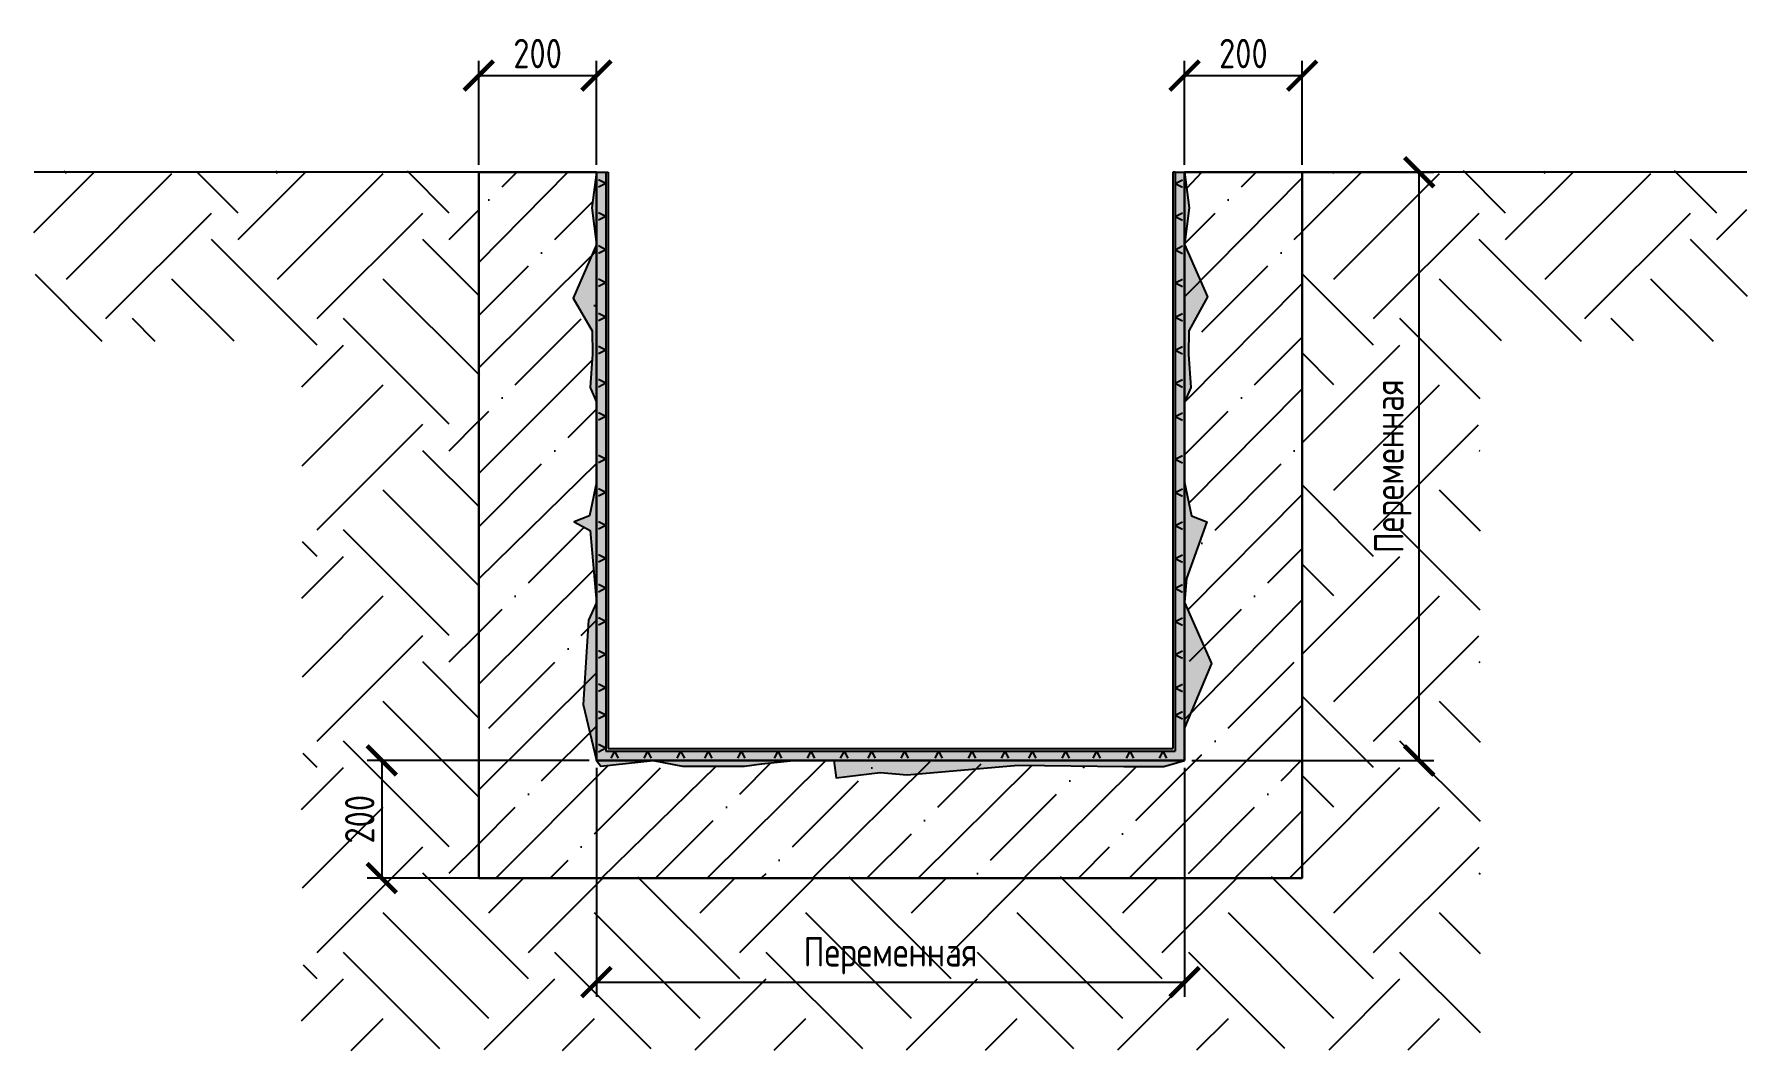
# Model space of a CAD drawing. Header units: millimetres. Extents: x 23457745 to 25202521, y 22218467 to 22861220.
# Drawn here: x 24431254 to 24504046, y 22647301 to 22690464 of the extents above; entities that cross this region are included whole.
import ezdxf

# ---------------------------------------------------------------- set-up
doc = ezdxf.new("R2010")
doc.units = ezdxf.units.MM
doc.styles.add('GOST 2.304', font='GOST_type.ttf')
doc.styles.get("Standard").update_dxf_attribs({"font": 'arial.ttf'})
doc.dimstyles.new('ISO-25', dxfattribs={"dimtxt": 2.5, "dimasz": 2.5, "dimexe": 1.25, "dimexo": 0.625, "dimtad": 1, "dimtxsty": 'Standard', "dimcen": 2.5, "dimadec": 0, "dimazin": 0, "dimtfac": 1, "dimtmove": 0, "dimatfit": 3, "dimfxl": 1, "dimarcsym": 0})
pattern_1 = [(45, (-582532234.4682497, -538982768.6495379), (-112.2532015133644, 112.2532015133644), []), (45, (-582532122.2149998, -538982768.6495379), (-112.2532015133644, 112.2532015133644), [198.4375, -39.6875, 0, -39.6875])]

# ---------------------------------------------------------------- blocks, each defined once
blk = doc.blocks.new('_ArchTick')
at = {"color": 0, "linetype": 'ByBlock', "const_width": 0.15}
blk.add_lwpolyline([(-0.5, -0.5), (0.5, 0.5)], dxfattribs=at)
blk = doc.blocks.new('*D66')
at = {"color": 0, "lineweight": -2, "transparency": 16777216}
for p, q in [((24480462.13606809, 22684599.12091496), (24490746.66433497, 22684599.12091496)), ((24490121.66433497, 22659599.12091496), (24490121.66433497, 22684599.12091496)), ((24480462.13606809, 22659599.12091496), (24490746.66433497, 22659599.12091496))]:
    blk.add_line(p, q, dxfattribs=at)
at = {"layer": 'Defpoints', "color": 0, "lineweight": 30, "transparency": 16777216}
for p in [(24480149.63606809, 22684599.12091496), (24490121.66433497, 22684599.12091496), (24480149.63606809, 22659599.12091496)]:
    blk.add_point(p, dxfattribs=at)
at = {"color": 0, "lineweight": -2, "transparency": 16777216, "xscale": 1250, "yscale": 1250, "zscale": 1250}
for p, rotation in [((24490121.66433497, 22684599.12091496), 90), ((24490121.66433497, 22659599.12091496), 270)]:
    blk.add_blockref('_ArchTick', p, dxfattribs=dict(at, rotation=rotation))
at = {"color": 0, "transparency": 16777216, "insert": (24489005.01851652, 22672099.12091496), "char_height": 1250, "attachment_point": 5, "rotation": 90, "style": 'GOST 2.304'}
blk.add_mtext('Переменная', dxfattribs=at)
blk = doc.blocks.new('*D67')
at = {"color": 0, "lineweight": -2, "transparency": 16777216}
for p, q in [((24455149.63606809, 22659286.62091496), (24455149.63606809, 22649553.12528806)), ((24480149.63606809, 22659286.62091496), (24480149.63606809, 22649553.12528806)), ((24455149.63606809, 22650178.12528806), (24480149.63606809, 22650178.12528806))]:
    blk.add_line(p, q, dxfattribs=at)
at = {"layer": 'Defpoints', "color": 0, "lineweight": 30, "transparency": 16777216}
for p in [(24455149.63606809, 22659599.12091496), (24480149.63606809, 22659599.12091496), (24480149.63606809, 22650178.12528806)]:
    blk.add_point(p, dxfattribs=at)
at = {"color": 0, "lineweight": -2, "transparency": 16777216, "xscale": 1250, "yscale": 1250, "zscale": 1250, "rotation": 180}
blk.add_blockref('_ArchTick', (24455149.63606809, 22650178.12528806), dxfattribs=at)
at = {"color": 0, "lineweight": -2, "transparency": 16777216, "xscale": 1250, "yscale": 1250, "zscale": 1250}
blk.add_blockref('_ArchTick', (24480149.63606809, 22650178.12528806), dxfattribs=at)
at = {"color": 0, "transparency": 16777216, "insert": (24467649.63606809, 22651294.7711065), "char_height": 1250, "attachment_point": 5, "style": 'GOST 2.304'}
blk.add_mtext('Переменная', dxfattribs=at)
blk = doc.blocks.new('*D68')
at = {"color": 0, "lineweight": -2, "transparency": 16777216}
for p, q in [((24450149.63606809, 22684911.62091496), (24450149.63606809, 22689330.59860329)), ((24455149.63606809, 22684911.62091496), (24455149.63606809, 22689330.59860329)), ((24450149.63606809, 22688705.59860329), (24455149.63606809, 22688705.59860329))]:
    blk.add_line(p, q, dxfattribs=at)
at = {"layer": 'Defpoints', "color": 0, "lineweight": 30, "transparency": 16777216}
for p in [(24455149.63606809, 22688705.59860329), (24450149.63606809, 22684599.12091496), (24455149.63606809, 22684599.12091496)]:
    blk.add_point(p, dxfattribs=at)
at = {"color": 0, "lineweight": -2, "transparency": 16777216, "xscale": 1250, "yscale": 1250, "zscale": 1250, "rotation": 180}
blk.add_blockref('_ArchTick', (24450149.63606809, 22688705.59860329), dxfattribs=at)
at = {"color": 0, "lineweight": -2, "transparency": 16777216, "xscale": 1250, "yscale": 1250, "zscale": 1250}
blk.add_blockref('_ArchTick', (24455149.63606809, 22688705.59860329), dxfattribs=at)
at = {"color": 0, "transparency": 16777216, "insert": (24452649.63606809, 22689643.99209864), "char_height": 1250, "attachment_point": 5, "style": 'GOST 2.304'}
blk.add_mtext('200', dxfattribs=at)
blk = doc.blocks.new('*D69')
at = {"color": 0, "lineweight": -2, "transparency": 16777216}
for p, q in [((24480149.63606809, 22684911.62091496), (24480149.63606809, 22689330.59860329)), ((24485149.63606809, 22684911.62091496), (24485149.63606809, 22689330.59860329)), ((24480149.63606809, 22688705.59860329), (24485149.63606809, 22688705.59860329))]:
    blk.add_line(p, q, dxfattribs=at)
at = {"layer": 'Defpoints', "color": 0, "lineweight": 30, "transparency": 16777216}
for p in [(24485149.63606809, 22688705.59860329), (24480149.63606809, 22684599.12091496), (24485149.63606809, 22684599.12091496)]:
    blk.add_point(p, dxfattribs=at)
at = {"color": 0, "lineweight": -2, "transparency": 16777216, "xscale": 1250, "yscale": 1250, "zscale": 1250, "rotation": 180}
blk.add_blockref('_ArchTick', (24480149.63606809, 22688705.59860329), dxfattribs=at)
at = {"color": 0, "lineweight": -2, "transparency": 16777216, "xscale": 1250, "yscale": 1250, "zscale": 1250}
blk.add_blockref('_ArchTick', (24485149.63606809, 22688705.59860329), dxfattribs=at)
at = {"color": 0, "transparency": 16777216, "insert": (24482649.63606809, 22689643.99209864), "char_height": 1250, "attachment_point": 5, "style": 'GOST 2.304'}
blk.add_mtext('200', dxfattribs=at)
blk = doc.blocks.new('*D70')
at = {"color": 0, "lineweight": -2, "transparency": 16777216}
for p, q in [((24454837.13606809, 22659599.12091496), (24445402.80957831, 22659599.12091496)), ((24446027.80957831, 22659599.12091496), (24446027.80957831, 22654599.12091496)), ((24454837.13606809, 22654599.12091496), (24445402.80957831, 22654599.12091496))]:
    blk.add_line(p, q, dxfattribs=at)
at = {"layer": 'Defpoints', "color": 0, "lineweight": 30, "transparency": 16777216}
for p in [(24455149.63606809, 22659599.12091496), (24446027.80957831, 22654599.12091496), (24455149.63606809, 22654599.12091496)]:
    blk.add_point(p, dxfattribs=at)
at = {"color": 0, "lineweight": -2, "transparency": 16777216, "xscale": 1250, "yscale": 1250, "zscale": 1250}
for p, rotation in [((24446027.80957831, 22659599.12091496), 90), ((24446027.80957831, 22654599.12091496), 270)]:
    blk.add_blockref('_ArchTick', p, dxfattribs=dict(at, rotation=rotation))
at = {"color": 0, "transparency": 16777216, "insert": (24445089.41608296, 22657099.12091496), "char_height": 1250, "attachment_point": 5, "rotation": 90, "style": 'GOST 2.304'}
blk.add_mtext('200', dxfattribs=at)

msp = doc.modelspace()

# ---------------------------------------------------------------- hatches: boundary and pattern name
at = {"transparency": 33554534}
h = msp.add_hatch(dxfattribs=at)
h.set_pattern_fill('EARTH', color=256, scale=1000, angle=45)
h.set_pattern_definition([(45, (-582532234.4682497, -538982768.6495379), (7.105427357601002e-13, 8980.256121069153), [6350, -6350]), (45, (-582533918.2662724, -538981084.8515153), (7.105427357601002e-13, 8980.256121069153), [6350, -6350]), (45, (-582535602.064295, -538979401.0534925), (7.105427357601002e-13, 8980.256121069153), [6350, -6350]), (135, (-582535602.064295, -538978278.5214775), (-8980.256121069153, 7.105427357601002e-13), [6350, -6350]), (135, (-582533918.2662724, -538976594.7234547), (-8980.256121069153, 7.105427357601002e-13), [6350, -6350]), (135, (-582532234.4682497, -538974910.925432), (-8980.256121069153, 7.105427357601002e-13), [6350, -6350])])
h.paths.add_polyline_path([(24450149.63606809, 22654599.12091496), (24450149.63606809, 22684599.12091496), (24431253.71244957, 22684599.12091496), (24431253.71244957, 22677371.57289641), (24442633.09604634, 22677371.57289641), (24442633.09604634, 22647301.211653), (24467649.63606809, 22647301.211653), (24492666.17608978, 22647301.211653), (24492666.17608978, 22677371.57289641), (24504045.55968656, 22677371.57289641), (24504045.55968656, 22684599.12091496), (24485149.63606809, 22684599.12091496), (24485149.63606809, 22654599.12091496)])
h = msp.add_hatch(dxfattribs=at)
h.set_pattern_fill('ANSI35', color=256, scale=500)
h.set_pattern_definition([(45, (-582532234.4682497, -538982768.6495379), (-2245.064030267288, 2245.064030267288), []), (45, (-582529989.4032497, -538982768.6495379), (-2245.064030267288, 2245.064030267288), [3968.75, -793.75, 0, -793.75])])
h.paths.add_polyline_path([(24480149.63606809, 22659599.12091496), (24479262.26729621, 22659334.28460332), (24477562.67642973, 22659334.28460332), (24473079.39812754, 22659394.89891054), (24468044.85587944, 22659599.12091496), (24463524.15642066, 22659599.12091496), (24462163.03156261, 22659460.04512826), (24461449.23691143, 22659353.54522424), (24458814.67558701, 22659353.54522432), (24457555.76076333, 22659599.12091496), (24455332.27366669, 22659355.52793535), (24455149.63606809, 22659599.12091496), (24455149.63606809, 22666313.42726009), (24454887.12942769, 22669370.48435057), (24454205.17068772, 22669737.28588188), (24454860.87876378, 22669999.57022058), (24455149.63606809, 22671414.94261736), (24455149.63606809, 22674823.2227956), (24454887.12942769, 22675450.04271033), (24454989.33946003, 22676863.71564167), (24454974.25929128, 22677863.56846394), (24455149.63606809, 22679146.94895903), (24455149.63606818, 22681532.15026917), (24454949.12567694, 22683081.78052457), (24455149.63606809, 22684599.12091496), (24450149.63606809, 22684599.12091496), (24450149.63606809, 22654599.12091496), (24485149.63606809, 22654599.12091496), (24485149.63606809, 22684599.12091496), (24480149.63606809, 22684599.12091496), (24480350.14645924, 22683081.78052524), (24480149.63606809, 22681532.15026999), (24480149.63606809, 22671414.94261774), (24480438.39337243, 22669999.57022043), (24481094.1014487, 22669737.28588218), (24480236.72451763, 22667327.62774738), (24480149.63606809, 22666313.42726054), (24480481.95830424, 22665562.5462869), (24480149.63606818, 22660979.93471818)])
h = msp.add_hatch()
h.set_pattern_fill('ANSI35', color=256, scale=25)
h.set_pattern_definition(pattern_1)
h.paths.add_polyline_path([(24455149.63606809, 22684599.12091496), (24454949.1256768, 22683081.78052487), (24455149.63606809, 22681532.15027007)])
h.paths.add_polyline_path([(24454887.12942769, 22675450.04271033), (24455149.63606809, 22674823.22279552), (24455149.63606809, 22681532.15027007), (24454166.07395385, 22679252.03264067), (24454974.25929128, 22677863.56846439), (24454989.33946003, 22676863.71564055)])
h.paths.add_polyline_path([(24455149.63606809, 22671414.94261729), (24454860.87876369, 22669999.57022043), (24454205.17068748, 22669737.28588196), (24454887.12942769, 22669370.48435035), (24455149.63606809, 22666313.42726047)])
h.paths.add_polyline_path([(24455149.63606809, 22666313.42726047), (24454817.31383194, 22665562.54628705), (24454579.94080602, 22661978.37132024), (24455149.63606809, 22659599.12091496)])
h = msp.add_hatch()
h.set_pattern_fill('AR-CONC', color=256, scale=5)
h.set_pattern_definition([(49.99999999999999, (-582532234.4682497, -538982768.6495379), (910.92334498002, -79.69542769451543), [95.25000000000003, -1047.75]), (355, (-582532234.4682497, -538982768.6495379), (-176.2171071248467, 955.2842261951758), [76.2, -838.20292085]), (100.4514447, (-582532158.5582148, -538982775.2908055), (734.7062354517664, 875.5887595609755), [80.95004399999999, -890.4512229999996]), (46.18420000000002, (-582532234.4682497, -538982514.649538), (1355.395204460649, -210.2116396636358), [142.8749999999997, -1571.624999999998]), (96.63555760999992, (-582532121.5187497, -538982532.167038), (1187.020670257515, 1237.130622988608), [121.4251157, -1335.6780408]), (351.1841511700001, (-582532234.4682497, -538982514.649538), (1187.020670324885, 1237.130622927663), [114.29983535, -1257.2986596]), (21, (-582532107.4682498, -538982578.149538), (758.0719563456624, -511.325990935438), [95.25000000000003, -1047.75]), (326.0000000000001, (-582532107.4682498, -538982578.149538), (309.0101417382353, 920.9398306115963), [76.2, -838.1999999999999]), (71.45144499999999, (-582532044.2955868, -538982620.7600374), (1067.082096393581, 409.6138444295263), [80.950044, -890.4496879999999]), (37.50000000000001, (-582532234.4682497, -538982768.6495379), (15.44301625295908, 422.7751943657655), [0, -828.04, 0, -850.9000000000001, 0, -841.375]), (7.499999999999999, (-582532234.4682497, -538982768.6495379), (334.0983125515287, 500.9028740905975), [0, -485.14, 0, -808.99, 0, -320.675]), (327.5, (-582532517.6782497, -538982768.6495379), (677.952975834357, -28.64371996336722), [0, -317.5000000000001, 0, -990.6, 0, -1314.45]), (317.5, (-582532644.6782498, -538982768.6495379), (740.6459069300902, 127.1324551666652), [0, -412.7500000000001, 0, -657.86, 0, -933.45])])
h.paths.add_polyline_path([(24480149.63606809, 22684599.12091496), (24479749.63606809, 22684599.12091496), (24479749.63606809, 22659999.12091496), (24455549.63606809, 22659999.12091496), (24455549.63606809, 22684599.12091496), (24455149.63606809, 22684599.12091496), (24455149.63606809, 22659599.12091496), (24480149.63606809, 22659599.12091496)])
h = msp.add_hatch(color=256)
h.dxf.hatch_style = 1
h.paths.add_polyline_path([(24479649.63606809, 22660099.12091496), (24455649.63606809, 22660099.12091496), (24455649.63606809, 22684599.12091496), (24455549.63606809, 22684599.12091496), (24455549.63606809, 22659999.12091496), (24479749.63606809, 22659999.12091496), (24479749.63606809, 22684599.12091496), (24479649.63606809, 22684599.12091496)])
h = msp.add_hatch()
h.set_pattern_fill('ANSI35', color=256, scale=25)
h.set_pattern_definition(pattern_1)
h.paths.add_polyline_path([(24480149.63606809, 22684599.12091496), (24480149.63606809, 22681532.15027007), (24480350.14645924, 22683081.78052487)])
h.paths.add_polyline_path([(24480149.63606809, 22674823.22279552), (24480412.14270835, 22675450.04271033), (24480309.93267609, 22676863.71564055), (24480325.01284485, 22677863.56846439), (24481122.1547692, 22679304.71610392), (24480149.63606809, 22681532.15027007)])
h.paths.add_polyline_path([(24481094.10144855, 22669737.28588196), (24480438.39337243, 22669999.57022043), (24480149.63606809, 22671414.94261729), (24480149.63606809, 22666313.42726047), (24480236.72451769, 22667327.62774753)])
h.paths.add_polyline_path([(24480149.63606809, 22660979.93471856), (24481298.12048857, 22663718.43058007), (24480149.63606809, 22666313.42726047)])
h = msp.add_hatch()
h.set_pattern_fill('ANSI35', color=256, scale=25)
h.set_pattern_definition(pattern_1)
h.paths.add_polyline_path([(24455149.63606809, 22659599.12091496), (24455332.27366675, 22659355.52793527), (24457555.76076297, 22659599.12091496)])
h.paths.add_polyline_path([(24457555.76076297, 22659599.12091496), (24458814.6755871, 22659353.54522432), (24461449.23691167, 22659353.54522432), (24462163.03156351, 22659460.04512849), (24463524.15641998, 22659599.12091496)])
h.paths.add_polyline_path([(24465247.76384999, 22659599.12091496), (24465336.01076309, 22658854.18530124), (24467216.00512786, 22659092.11061905), (24468352.04450338, 22658980.51231536), (24473079.39812858, 22659394.89891054), (24477562.67643093, 22659334.28460332), (24479262.26729606, 22659334.28460332), (24480149.63606809, 22659599.12091496)])

# ---------------------------------------------------------------- linework, layer by layer
for p, q in [((24450149.63606809, 22684599.12091496), (24431253.71244957, 22684599.12091496)), ((24455149.63606809, 22684599.12091496), (24455549.63606809, 22684599.12091496)), ((24455549.63606809, 22684599.12091496), (24455549.63606809, 22659999.12091496)), ((24455649.63606809, 22684599.12091496), (24455649.63606809, 22660099.12091496)), ((24479649.63606809, 22684599.12091496), (24479649.63606809, 22660099.12091496)), ((24479749.63606809, 22684599.12091496), (24479649.63606809, 22684599.12091496)), ((24479749.63606809, 22684599.12091496), (24479749.63606809, 22684599.12091496)), ((24479749.63606809, 22684599.12091496), (24479749.63606809, 22659999.12091496)), ((24479749.63606809, 22684599.12091496), (24480149.63606809, 22684599.12091496)), ((24504045.55968656, 22684599.12091496), (24485149.63606809, 22684599.12091496)), ((24455549.63606809, 22659999.12091496), (24479749.63606809, 22659999.12091496)), ((24455649.63606809, 22660099.12091496), (24479649.63606809, 22660099.12091496))]:
    msp.add_line(p, q)
at = {"lineweight": 30}
for p, q in [((24455149.63606809, 22684599.12091496), (24450149.63606809, 22684599.12091496)), ((24450149.63606809, 22684599.12091496), (24450149.63606809, 22654599.12091496)), ((24455149.63606809, 22684599.12091496), (24455149.63606809, 22659599.12091496)), ((24480149.63606809, 22684599.12091496), (24485149.63606809, 22684599.12091496)), ((24480149.63606809, 22684599.12091496), (24480149.63606809, 22659599.12091496)), ((24485149.63606809, 22654599.12091496), (24485149.63606809, 22684599.12091496)), ((24455149.63606809, 22659599.12091496), (24480149.63606809, 22659599.12091496)), ((24450149.63606809, 22654599.12091496), (24485149.63606809, 22654599.12091496))]:
    msp.add_line(p, q, dxfattribs=at)
at = {"lineweight": 25}
for p, q in [((24455549.63606809, 22684124.64922574), (24455239.25915033, 22684281.18890119)), ((24455549.63606809, 22684124.64922574), (24455239.25915033, 22683968.1095503)), ((24455549.63606809, 22684599.12091496), (24455549.63606809, 22684599.12091496)), ((24455549.63606809, 22684599.12091496), (24455649.63606809, 22684599.12091496)), ((24479749.63606809, 22684124.64922574), (24480060.01298586, 22684281.18890119)), ((24479749.63606809, 22684124.64922574), (24480060.01298586, 22683968.1095503)), ((24455549.63606809, 22682716.34334284), (24455239.25915033, 22682872.88301829)), ((24455549.63606809, 22682716.34334284), (24455239.25915033, 22682559.8036674)), ((24479749.63606809, 22682716.34334284), (24480060.01298586, 22682872.88301829)), ((24479749.63606809, 22682716.34334284), (24480060.01298586, 22682559.8036674)), ((24455549.63606809, 22681308.03745994), (24455239.25915033, 22681464.57713538)), ((24455549.63606809, 22681308.03745994), (24455239.25915033, 22681151.4977845)), ((24479749.63606809, 22681308.03745994), (24480060.01298586, 22681464.57713538)), ((24479749.63606809, 22681308.03745994), (24480060.01298586, 22681151.4977845)), ((24455549.63606809, 22679899.73157704), (24455239.25915033, 22680056.27125248)), ((24455549.63606809, 22679899.73157704), (24455239.25915033, 22679743.19190159)), ((24479749.63606809, 22679899.73157704), (24480060.01298586, 22680056.27125248)), ((24479749.63606809, 22679899.73157704), (24480060.01298586, 22679743.19190159)), ((24455549.63606809, 22678443.74723673), (24455239.25915033, 22678600.28691217)), ((24455549.63606809, 22678443.74723673), (24455239.25915033, 22678287.20756128)), ((24479749.63606809, 22678443.74723673), (24480060.01298586, 22678600.28691217)), ((24479749.63606809, 22678443.74723673), (24480060.01298586, 22678287.20756128)), ((24455549.63606809, 22677035.44135383), (24455239.25915033, 22677191.98102927)), ((24455549.63606809, 22677035.44135383), (24455239.25915033, 22676878.90167838)), ((24479749.63606809, 22677035.44135383), (24480060.01298586, 22677191.98102927)), ((24479749.63606809, 22677035.44135383), (24480060.01298586, 22676878.90167838)), ((24455549.63606809, 22675627.13547093), (24455239.25915033, 22675783.67514637)), ((24455549.63606809, 22675627.13547093), (24455239.25915033, 22675470.59579548)), ((24479749.63606809, 22675627.13547093), (24480060.01298586, 22675783.67514637)), ((24479749.63606809, 22675627.13547093), (24480060.01298586, 22675470.59579548)), ((24455549.63606809, 22674218.82958803), (24455239.25915033, 22674375.36926347)), ((24455549.63606809, 22674218.82958803), (24455239.25915033, 22674062.28991258)), ((24479749.63606809, 22674218.82958803), (24480060.01298586, 22674375.36926347)), ((24479749.63606809, 22674218.82958803), (24480060.01298586, 22674062.28991258)), ((24455549.63606809, 22672400.43385121), (24455239.25915033, 22672556.97352666)), ((24479749.63606809, 22672400.43385121), (24480060.01298586, 22672556.97352666)), ((24455549.63606809, 22672400.43385121), (24455239.25915033, 22672243.89417577)), ((24479749.63606809, 22672400.43385121), (24480060.01298586, 22672243.89417577)), ((24455549.63606809, 22670992.12796831), (24455239.25915033, 22671148.66764376)), ((24479749.63606809, 22670992.12796831), (24480060.01298586, 22671148.66764376)), ((24455549.63606809, 22670992.12796831), (24455239.25915033, 22670835.58829287)), ((24479749.63606809, 22670992.12796831), (24480060.01298586, 22670835.58829287)), ((24455549.63606809, 22669583.82208541), (24455239.25915033, 22669740.36176085)), ((24455549.63606809, 22669583.82208541), (24455239.25915033, 22669427.28240997)), ((24479749.63606809, 22669583.82208541), (24480060.01298586, 22669740.36176085)), ((24479749.63606809, 22669583.82208541), (24480060.01298586, 22669427.28240997)), ((24455549.63606809, 22668175.51620251), (24455239.25915033, 22668332.05587795)), ((24455549.63606809, 22668175.51620251), (24455239.25915033, 22668018.97652707)), ((24479749.63606809, 22668175.51620251), (24480060.01298586, 22668332.05587795)), ((24479749.63606809, 22668175.51620251), (24480060.01298586, 22668018.97652707)), ((24455549.63606809, 22666913.96626538), (24455239.25915033, 22667070.50594082)), ((24455549.63606809, 22666913.96626538), (24455239.25915033, 22666757.42658994)), ((24479749.63606809, 22666913.96626538), (24480060.01298586, 22667070.50594082)), ((24479749.63606809, 22666913.96626538), (24480060.01298586, 22666757.42658994)), ((24455549.63606809, 22665505.66038248), (24455239.25915033, 22665662.20005792)), ((24455549.63606809, 22665505.66038248), (24455239.25915033, 22665349.12070704)), ((24479749.63606809, 22665505.66038248), (24480060.01298586, 22665662.20005792)), ((24479749.63606809, 22665505.66038248), (24480060.01298586, 22665349.12070704)), ((24455549.63606809, 22664097.35449958), (24455239.25915033, 22664253.89417502)), ((24455549.63606809, 22664097.35449958), (24455239.25915033, 22663940.81482413)), ((24479749.63606809, 22664097.35449958), (24480060.01298586, 22664253.89417502)), ((24479749.63606809, 22664097.35449958), (24480060.01298586, 22663940.81482413)), ((24455549.63606809, 22662689.04861668), (24455239.25915033, 22662845.58829212)), ((24455549.63606809, 22662689.04861668), (24455239.25915033, 22662532.50894123)), ((24479749.63606809, 22662689.04861668), (24480060.01298586, 22662845.58829212)), ((24479749.63606809, 22662689.04861668), (24480060.01298586, 22662532.50894123)), ((24455549.63606809, 22661521.47760439), (24455239.25915033, 22661678.01727983)), ((24479749.63606809, 22661521.47760439), (24480060.01298586, 22661678.01727983)), ((24455549.63606809, 22661521.47760439), (24455239.25915033, 22661364.93792894)), ((24479749.63606809, 22661521.47760439), (24480060.01298586, 22661364.93792894)), ((24455549.63606809, 22660113.17172149), (24455239.25915033, 22660269.71139693)), ((24455549.63606809, 22660113.17172149), (24455239.25915033, 22659956.63204604)), ((24455913.59279883, 22659999.12091496), (24455757.05312338, 22659688.74399719)), ((24455913.59279883, 22659999.12091496), (24456070.13247427, 22659688.74399719)), ((24457321.89868173, 22659999.12091496), (24457165.35900629, 22659688.74399719)), ((24457321.89868173, 22659999.12091496), (24457478.43835717, 22659688.74399719)), ((24458730.20456463, 22659999.12091496), (24458573.66488919, 22659688.74399719)), ((24458730.20456463, 22659999.12091496), (24458886.74424008, 22659688.74399719)), ((24459897.77557692, 22659999.12091496), (24459741.23590147, 22659688.74399719)), ((24459897.77557692, 22659999.12091496), (24460054.31525236, 22659688.74399719)), ((24461306.08145982, 22659999.12091496), (24461149.54178438, 22659688.74399719)), ((24461306.08145982, 22659999.12091496), (24461462.62113526, 22659688.74399719)), ((24462856.8131997, 22659999.12091496), (24462700.27352425, 22659688.74399719)), ((24462856.8131997, 22659999.12091496), (24463013.35287514, 22659688.74399719)), ((24464265.1190826, 22659999.12091496), (24464108.57940716, 22659688.74399719)), ((24464265.1190826, 22659999.12091496), (24464421.65875804, 22659688.74399719)), ((24465673.4249655, 22659999.12091496), (24465516.88529006, 22659688.74399719)), ((24465673.4249655, 22659999.12091496), (24465829.96464095, 22659688.74399719)), ((24466840.99597779, 22659999.12091496), (24466684.45630234, 22659688.74399719)), ((24466840.99597779, 22659999.12091496), (24466997.53565323, 22659688.74399719)), ((24468249.30186069, 22659999.12091496), (24468092.76218525, 22659688.74399719)), ((24468249.30186069, 22659999.12091496), (24468405.84153613, 22659688.74399719)), ((24469692.67836577, 22659999.12091496), (24469536.13869032, 22659688.74399719)), ((24469692.67836577, 22659999.12091496), (24469849.21804121, 22659688.74399719)), ((24471100.98424867, 22659999.12091496), (24470944.44457322, 22659688.74399719)), ((24471100.98424867, 22659999.12091496), (24471257.52392411, 22659688.74399719)), ((24472509.29013157, 22659999.12091496), (24472352.75045612, 22659688.74399719)), ((24472509.29013157, 22659999.12091496), (24472665.82980701, 22659688.74399719)), ((24473676.86114386, 22659999.12091496), (24473520.32146841, 22659688.74399719)), ((24473676.86114386, 22659999.12091496), (24473833.4008193, 22659688.74399719)), ((24475085.16702676, 22659999.12091496), (24474928.62735131, 22659688.74399719)), ((24475085.16702676, 22659999.12091496), (24475241.7067022, 22659688.74399719)), ((24476409.93109852, 22659999.12091496), (24476253.39142308, 22659688.74399719)), ((24476409.93109852, 22659999.12091496), (24476566.47077397, 22659688.74399719)), ((24477818.23698142, 22659999.12091496), (24477661.69730598, 22659688.74399719)), ((24477818.23698142, 22659999.12091496), (24477974.77665687, 22659688.74399719)), ((24479226.54286432, 22659999.12091496), (24479070.00318888, 22659688.74399719)), ((24479226.54286432, 22659999.12091496), (24479383.08253977, 22659688.74399719))]:
    msp.add_line(p, q, dxfattribs=at)
for points in [[(24455149.63606809, 22684599.12091496), (24454949.1256768, 22683081.78052487), (24455149.63606809, 22681532.15027007), (24454166.07395385, 22679252.03264067), (24454974.25929128, 22677863.56846439), (24454989.33946003, 22676863.71564055), (24454887.12942769, 22675450.04271033), (24455149.63606809, 22674823.22279552), (24455149.63606809, 22671414.94261729), (24454860.87876369, 22669999.57022043), (24454205.17068748, 22669737.28588196), (24454887.12942769, 22669370.48435035), (24455149.63606809, 22666313.42726047), (24454817.31383194, 22665562.54628705), (24454579.94080602, 22661978.37132024), (24455149.63606809, 22659599.12091496)], [(24480149.63606809, 22684599.12091496), (24480350.14645924, 22683081.78052487), (24480149.63606809, 22681532.15027007), (24481122.1547692, 22679304.71610392), (24480325.01284485, 22677863.56846439), (24480309.93267609, 22676863.71564055), (24480412.14270835, 22675450.04271033), (24480149.63606809, 22674823.22279552), (24480149.63606809, 22671414.94261729), (24480438.39337243, 22669999.57022043), (24481094.10144855, 22669737.28588196), (24480236.72451769, 22667327.62774753), (24480149.63606809, 22666313.42726047), (24481298.12048857, 22663718.43058007), (24480149.63606809, 22660979.93471856), (24480149.63606809, 22659599.12091496)], [(24455149.63606809, 22659599.12091496), (24455332.27366675, 22659355.52793527), (24457555.76076297, 22659599.12091496), (24458814.6755871, 22659353.54522432), (24461449.23691167, 22659353.54522432), (24462163.03156351, 22659460.04512849), (24463524.15641998, 22659599.12091496), (24465247.76384999, 22659599.12091503), (24465336.01076309, 22658854.18530124), (24467216.00512786, 22659092.11061905), (24468352.04450338, 22658980.51231536), (24473079.39812858, 22659394.89891054), (24477562.67643093, 22659334.28460332), (24479262.26729606, 22659334.28460332), (24480149.63606809, 22659599.12091496)]]:
    msp.add_lwpolyline(points)

# ---------------------------------------------------------------- dimensions: what is measured, and where the dimension line sits
for base, p1, p2, picture, middle in [((24455149.63606809, 22688705.59860329), (24450149.63606809, 22684599.12091496), (24455149.63606809, 22684599.12091496), '*D68', (24452649.63606809, 22689643.99209864)), ((24485149.63606809, 22688705.59860329), (24480149.63606809, 22684599.12091496), (24485149.63606809, 22684599.12091496), '*D69', (24482649.63606809, 22689643.99209864))]:
    dim = msp.add_linear_dim(base=base, p1=p1, p2=p2, dimstyle='ISO-25', override={"dimscale": 500.0000000000001, "dimlfac": 0.04, "dimtxsty": 'GOST 2.304', "dimblk1": 'ArchTick', "dimblk2": 'ArchTick', "dimsah": 1})
    dim.commit()
    dim.dimension.update_dxf_attribs({"geometry": picture, "text_midpoint": middle})
dim = msp.add_linear_dim(base=(24490121.66433497, 22684599.12091496), p1=(24480149.63606809, 22659599.12091496), p2=(24480149.63606809, 22684599.12091496), angle=90, text='Переменная', dimstyle='ISO-25', override={"dimscale": 500.0000000000001, "dimtxsty": 'GOST 2.304', "dimblk1": 'ArchTick', "dimblk2": 'ArchTick', "dimsah": 1})
dim.commit()
dim.dimension.update_dxf_attribs({"geometry": '*D66', "text_midpoint": (24489005.01851652, 22672099.12091496)})
dim = msp.add_linear_dim(base=(24446027.80957831, 22654599.12091496), p1=(24455149.63606809, 22659599.12091496), p2=(24455149.63606809, 22654599.12091496), angle=90, dimstyle='ISO-25', override={"dimscale": 500.0000000000001, "dimlfac": 0.04, "dimtxsty": 'GOST 2.304', "dimblk1": 'ArchTick', "dimblk2": 'ArchTick', "dimsah": 1})
dim.commit()
dim.dimension.update_dxf_attribs({"geometry": '*D70', "text_midpoint": (24445089.41608296, 22657099.12091496)})
dim = msp.add_linear_dim(base=(24480149.63606809, 22650178.12528806), p1=(24455149.63606809, 22659599.12091496), p2=(24480149.63606809, 22659599.12091496), text='Переменная', dimstyle='ISO-25', override={"dimscale": 500.0000000000001, "dimtxsty": 'GOST 2.304', "dimblk1": 'ArchTick', "dimblk2": 'ArchTick', "dimsah": 1})
dim.commit()
dim.dimension.update_dxf_attribs({"geometry": '*D67', "text_midpoint": (24467649.63606809, 22651294.7711065)})

doc.saveas('drawing.dxf')
